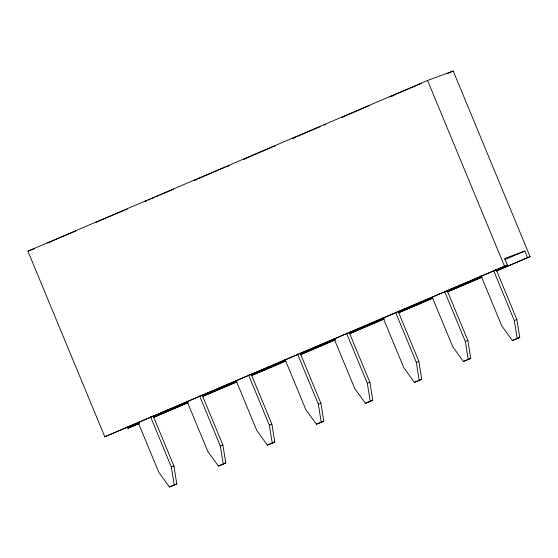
<?xml version="1.0" encoding="UTF-8"?>
<svg xmlns="http://www.w3.org/2000/svg" width="558" height="558" viewBox="0 0 558 558"><rect width="100%" height="100%" fill="white"/><g stroke="black" fill="none" stroke-linecap="round" stroke-linejoin="round"><path stroke-width="0.84" d="M530.1 256.666L527.533 257.608L524.82 251.058L504.683 258.466L507.396 265.022L104.792 436.775L27.9 251.135L427.567 80.457L453.208 71.026L530.1 256.666L496.46 271.035M75.846 230.963L47.695 242.981L50.157 242.13M95.906 222.398L124.064 210.373M146.468 200.803L144.906 201.473L146.524 200.88M148.03 200.134L150.381 199.136M151.943 198.467L154.287 197.462M155.849 196.8L158.2 195.795M159.762 195.126L173.838 189.12M211.887 172.868L193.898 180.548L196.325 179.655M213.449 172.199L222.049 168.53M271.823 147.27L243.672 159.295L246.134 158.437M320.822 126.352L291.883 138.705L294.317 137.812M369.815 105.427L341.663 117.445L344.119 116.594M418.026 84.837L389.875 96.862L393.92 95.369M446.798 73.768L453.208 71.026M504.802 259.609L524.82 251.058M104.792 436.775L507.396 265.022M127.266 426.828L127.866 428.286L139.082 423.501M153.499 417.342L187.941 402.632M202.352 396.48L236.794 381.77M251.212 375.611L285.654 360.907M300.874 354.407L335.309 339.696M349.726 333.544L384.169 318.834M398.586 312.682L433.029 297.972M447.439 291.813L481.882 277.11M496.299 270.951L527.533 257.608M139.242 423.585L127.866 428.286M153.659 417.426L188.102 402.716M202.519 396.564L236.955 381.853M251.372 375.694L285.815 360.991M300.232 354.832L335.47 339.78M349.887 333.628L384.329 318.918M398.747 312.759L432.387 298.397M447.607 291.897L482.042 277.193M138.014 422.127L158.807 472.319L169.416 486.974L176.802 483.967L173.908 466.021L153.115 415.829M187.007 401.202L207.799 451.394L218.408 466.049L225.795 463.049L222.9 445.096L202.108 394.904M235.999 380.277L256.792 430.469L267.401 445.124L274.787 442.124L271.892 424.178L251.1 373.979M284.999 359.359L305.784 409.551L316.393 424.206L323.779 421.199L320.885 403.253L300.099 353.061M333.991 338.434L354.783 388.626L365.392 403.281L372.779 400.281L369.884 382.328L349.092 332.136M382.983 317.509L403.776 367.701L414.385 382.356L421.771 379.356L418.877 361.41L398.084 311.211M432.31 297.386L452.768 346.783L463.377 361.438L470.764 358.431L467.869 340.485L447.077 290.293M480.975 275.666L501.761 325.858L512.37 340.513L519.756 337.513L516.861 319.56L496.076 269.368M176.802 483.967L169.416 486.974M225.795 463.049L218.408 466.049M274.787 442.124L267.401 445.124M323.779 421.199L316.393 424.206M372.779 400.281L365.392 403.281M421.771 379.356L414.385 382.356M470.764 358.431L463.377 361.438M519.756 337.513L512.37 340.513M418.807 84.502L421.234 83.609M324.059 125.159L325.677 124.56M272.632 146.977L275.066 146.077M222.83 168.195L225.258 167.302M226.883 166.703L229.31 165.81M124.846 210.038L127.273 209.145M27.9 251.135L34.31 248.777M517.196 338.455L514.302 320.508L516.861 319.56M468.204 359.38L465.309 341.426L467.869 340.485M419.204 380.298L416.31 362.351L418.877 361.41M370.212 401.223L367.317 383.269L369.884 382.328M321.22 422.141L318.325 404.194L320.885 403.253M272.227 443.066L269.333 425.119L271.892 424.178M223.228 463.991L220.333 446.037L222.9 445.096M174.236 484.909L171.341 466.962L173.908 466.021M427.567 80.457L504.46 266.096M493.509 270.309L514.302 320.508M444.517 291.234L465.309 341.426M395.524 312.159L416.31 362.351M346.525 333.077L367.317 383.269M297.533 354.002L318.325 404.194M248.54 374.927L269.333 425.119M199.548 395.845L220.333 446.037M150.548 416.77L171.341 466.962"/></g></svg>
